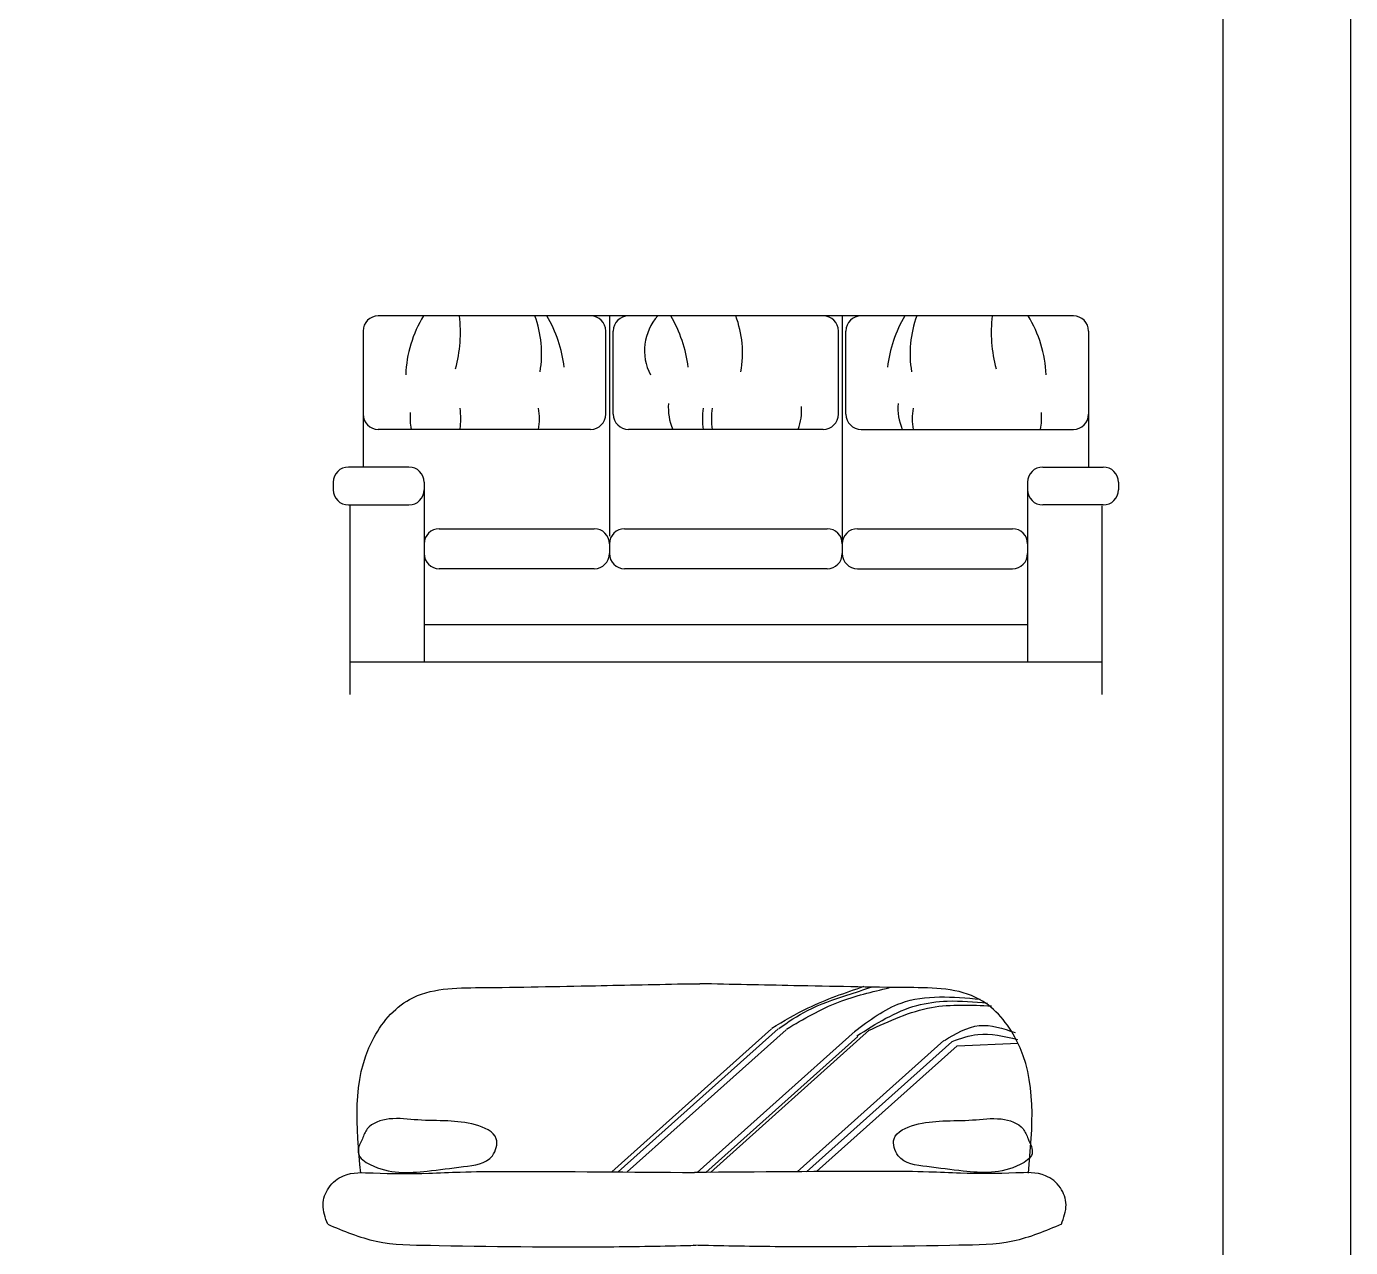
# Model space of a CAD drawing. Header units: inches. Extents: x 11.4 to 53.9, y 10.8 to 35.6.
# Drawn here: x 50.377 to 53.876, y 20.018 to 23.244 of the extents above; entities that cross this region are included whole.
import ezdxf

# ---------------------------------------------------------------- set-up
doc = ezdxf.new("R2010")
doc.units = ezdxf.units.IN
doc.header["$MEASUREMENT"] = 0
doc.layers.add('02', color=2, linetype='Continuous')
doc.layers.add('kadrbm', color=4, linetype='Continuous')

# ---------------------------------------------------------------- blocks, each defined once
blk = doc.blocks.new('kadrbm')
at = {"layer": 'kadrbm', "color": 4}
blk.add_lwpolyline([(0, 0), (0, 24.7972), (21, 24.7972), (21, 0), (0, 0)], close=True, dxfattribs=at)
blk.add_lwpolyline([(20.6631, 0.3257), (20.6631, 24.4603), (0.3369, 24.4603), (0.3369, 0.3257), (20.6631, 0.3257)], dxfattribs=at)

msp = doc.modelspace()

# ---------------------------------------------------------------- linework, layer by layer
at = {"layer": '02'}
for p, q in [((53.1438, 22.4798), (51.307, 22.4798)), ((51.9182, 22.4798), (51.9182, 21.8974)), ((52.533, 22.4798), (52.533, 21.8517)), ((51.267, 22.4398), (51.267, 22.0803)), ((51.9081, 22.2198), (51.9081, 22.4398)), ((51.9281, 22.2198), (51.9281, 22.4398)), ((52.5227, 22.2198), (52.5227, 22.4399)), ((52.5427, 22.2198), (52.5427, 22.4398)), ((53.1838, 22.4398), (53.1838, 22.0803)), ((51.8681, 22.1798), (51.307, 22.1798)), ((52.4827, 22.1798), (51.9681, 22.1798)), ((52.5827, 22.1798), (53.1438, 22.1798)), ((51.3881, 22.0803), (51.2281, 22.0803)), ((53.0627, 22.0803), (53.2227, 22.0803)), ((51.1881, 22.0403), (51.1881, 22.0203)), ((51.4281, 22.0403), (51.4281, 21.566)), ((53.0227, 22.0403), (53.0227, 21.566)), ((53.2627, 22.0403), (53.2627, 22.0203)), ((51.2281, 21.9803), (51.3881, 21.9803)), ((51.2318, 21.9781), (51.2318, 21.4798)), ((53.2227, 21.9803), (53.0627, 21.9803)), ((53.219, 21.9781), (53.219, 21.4798)), ((51.4681, 21.9175), (51.8778, 21.9175)), ((51.9578, 21.9175), (52.493, 21.9175)), ((52.573, 21.9175), (52.9827, 21.9175)), ((51.9178, 21.8775), (51.9178, 21.8517)), ((51.8778, 21.8117), (51.4681, 21.8117)), ((52.493, 21.8117), (51.9578, 21.8117)), ((52.573, 21.8117), (52.9827, 21.8117)), ((53.0227, 21.6633), (51.4281, 21.6633)), ((51.2318, 21.566), (53.219, 21.566)), ((52.1286, 20.7154), (52.1567, 20.7154)), ((51.924, 20.2182), (52.3461, 20.5961)), ((51.9412, 20.2181), (52.3635, 20.5961)), ((51.9649, 20.218), (52.3846, 20.5937)), ((52.1496, 20.2167), (52.5668, 20.5902)), ((52.1725, 20.2169), (52.5738, 20.5762)), ((52.1846, 20.217), (52.6053, 20.5937)), ((52.4138, 20.2185), (52.8016, 20.5657)), ((52.4389, 20.2187), (52.8226, 20.5622)), ((52.4652, 20.2192), (52.8366, 20.5517)), ((52.8366, 20.5517), (52.9978, 20.5587))]:
    msp.add_line(p, q, dxfattribs=at)
for centre, radius, start, end in [((51.307, 22.4398), 0.04, 90, 180), ((51.6962, 22.3126), 0.317, 148.1421, 177.9136), ((51.17, 22.4352), 0.3541, 344.4068, 7.236), ((51.4539, 22.3803), 0.2848, 350.2552, 20.4583), ((51.449, 22.3018), 0.352, 6.8902, 30.3858), ((51.8681, 22.4398), 0.04, 0, 90), ((51.9681, 22.4398), 0.04, 90, 180), ((52.1493, 22.3877), 0.1387, 138.3691, 207.2877), ((51.7763, 22.3018), 0.352, 6.8902, 30.3858), ((51.9847, 22.3803), 0.2848, 350.2552, 20.4583), ((52.4827, 22.4398), 0.04, 0, 90), ((52.5827, 22.4398), 0.04, 90, 180), ((53.0018, 22.3018), 0.352, 149.6142, 173.1098), ((52.9969, 22.3803), 0.2848, 159.5417, 189.7448), ((53.2808, 22.4352), 0.3541, 172.764, 195.5932), ((52.7547, 22.3126), 0.317, 2.0864, 31.8579), ((53.1438, 22.4398), 0.04, 0, 90), ((51.307, 22.2198), 0.04, 180, 270), ((51.56, 22.2122), 0.1691, 175.8631, 191.0291), ((51.3451, 22.2084), 0.1801, 350.87, 8.9164), ((51.5527, 22.2084), 0.1801, 350.87, 8.9164), ((51.8681, 22.2198), 0.04, 270, 0), ((51.9681, 22.2198), 0.04, 180, 270), ((52.2189, 22.2372), 0.1456, 175.641, 203.2093), ((52.3434, 22.2084), 0.1801, 171.0836, 189.13), ((52.3673, 22.2084), 0.1801, 171.0836, 189.13), ((52.2799, 22.2293), 0.1456, 340.1645, 4.359), ((52.4827, 22.2198), 0.04, 270, 0), ((52.5827, 22.2198), 0.04, 180, 270), ((52.8255, 22.2372), 0.1456, 175.641, 203.2093), ((52.8981, 22.2084), 0.1801, 171.0836, 189.13), ((52.8908, 22.2122), 0.1691, 348.9709, 4.1369), ((53.1438, 22.2198), 0.04, 270, 0), ((51.2281, 22.0403), 0.04, 90, 180), ((51.3881, 22.0403), 0.04, 0, 90), ((53.0627, 22.0403), 0.04, 90, 180), ((53.2227, 22.0403), 0.04, 0, 90), ((51.2281, 22.0203), 0.04, 180, 270), ((51.3881, 22.0203), 0.04, 270, 0), ((53.0627, 22.0203), 0.04, 180, 270), ((53.2227, 22.0203), 0.04, 270, 0), ((51.4681, 21.8775), 0.04, 90, 180), ((51.8778, 21.8775), 0.04, 0, 90), ((51.9578, 21.8775), 0.04, 90, 180), ((52.493, 21.8775), 0.04, 0, 90), ((52.573, 21.8775), 0.04, 90, 180), ((52.9827, 21.8775), 0.04, 0, 90), ((51.4681, 21.8517), 0.04, 180, 270), ((51.8778, 21.8517), 0.04, 270, 0), ((51.9578, 21.8517), 0.04, 180, 270), ((52.493, 21.8517), 0.04, 270, 0), ((52.573, 21.8517), 0.04, 180, 270), ((52.9827, 21.8517), 0.04, 270, 0)]:
    msp.add_arc(centre, radius, start, end, dxfattribs=at)
for points in [[(51.2606, 20.2148), (51.2916, 20.5657), (51.3898, 20.6741), (51.5758, 20.7051), (51.8806, 20.7102), (52.1286, 20.7154)], [(53.0247, 20.2148), (52.9937, 20.5657), (52.8955, 20.6741), (52.7095, 20.7051), (52.4047, 20.7102), (52.1567, 20.7154)], [(52.3468, 20.5982), (52.4429, 20.6514), (52.591, 20.7085)], [(52.365, 20.5969), (52.4416, 20.6449), (52.5455, 20.6851), (52.6118, 20.7072)], [(52.3857, 20.5956), (52.5235, 20.6669), (52.6573, 20.7046)], [(52.565, 20.5891), (52.6884, 20.6643), (52.8976, 20.6747)], [(52.5715, 20.5774), (52.73, 20.6579), (52.8106, 20.6695), (52.9171, 20.6643)], [(52.6027, 20.5917), (52.769, 20.6527), (52.9275, 20.6566)], [(52.8028, 20.5657), (52.895, 20.6047), (52.9898, 20.5865)], [(52.8235, 20.5631), (52.8911, 20.5813), (52.9963, 20.5683)], [(51.2649, 20.3056), (51.278, 20.3318), (51.3357, 20.358), (51.4117, 20.3554), (51.4904, 20.3528), (51.5638, 20.3423), (51.6189, 20.3056), (51.6084, 20.2611), (51.5324, 20.2323), (51.4363, 20.2204), (51.2859, 20.2375), (51.2544, 20.2663), (51.2649, 20.3056)], [(53.0239, 20.3056), (53.0108, 20.3318), (52.9531, 20.358), (52.8771, 20.3554), (52.7984, 20.3528), (52.725, 20.3423), (52.6699, 20.3056), (52.6804, 20.2611), (52.7564, 20.2323), (52.8525, 20.2204), (53.0029, 20.2375), (53.0344, 20.2663), (53.0239, 20.3056)], [(51.1733, 20.0799), (51.161, 20.1316), (51.176, 20.1762), (51.2154, 20.2082), (51.2934, 20.2154), (51.4402, 20.2146), (51.5238, 20.2179), (51.6384, 20.2193), (52.1426, 20.2167)], [(53.1119, 20.0799), (53.1243, 20.1316), (53.1093, 20.1762), (53.0699, 20.2082), (52.9919, 20.2154), (52.8451, 20.2146), (52.7615, 20.2179), (52.6469, 20.2193), (52.1426, 20.2167)], [(51.1733, 20.0799), (51.3013, 20.0353), (51.4446, 20.0243)], [(53.1119, 20.0799), (52.984, 20.0353), (52.8407, 20.0243)], [(51.4372, 20.0243), (51.9297, 20.0206), (52.1465, 20.0243)], [(52.848, 20.0243), (52.3556, 20.0206), (52.1388, 20.0243)]]:
    msp.add_spline(points, degree=3, dxfattribs=at)

# ---------------------------------------------------------------- block references
at = {"layer": 'kadrbm'}
msp.add_blockref('kadrbm', (32.876, 10.8457), dxfattribs=at)

doc.saveas('drawing.dxf')
